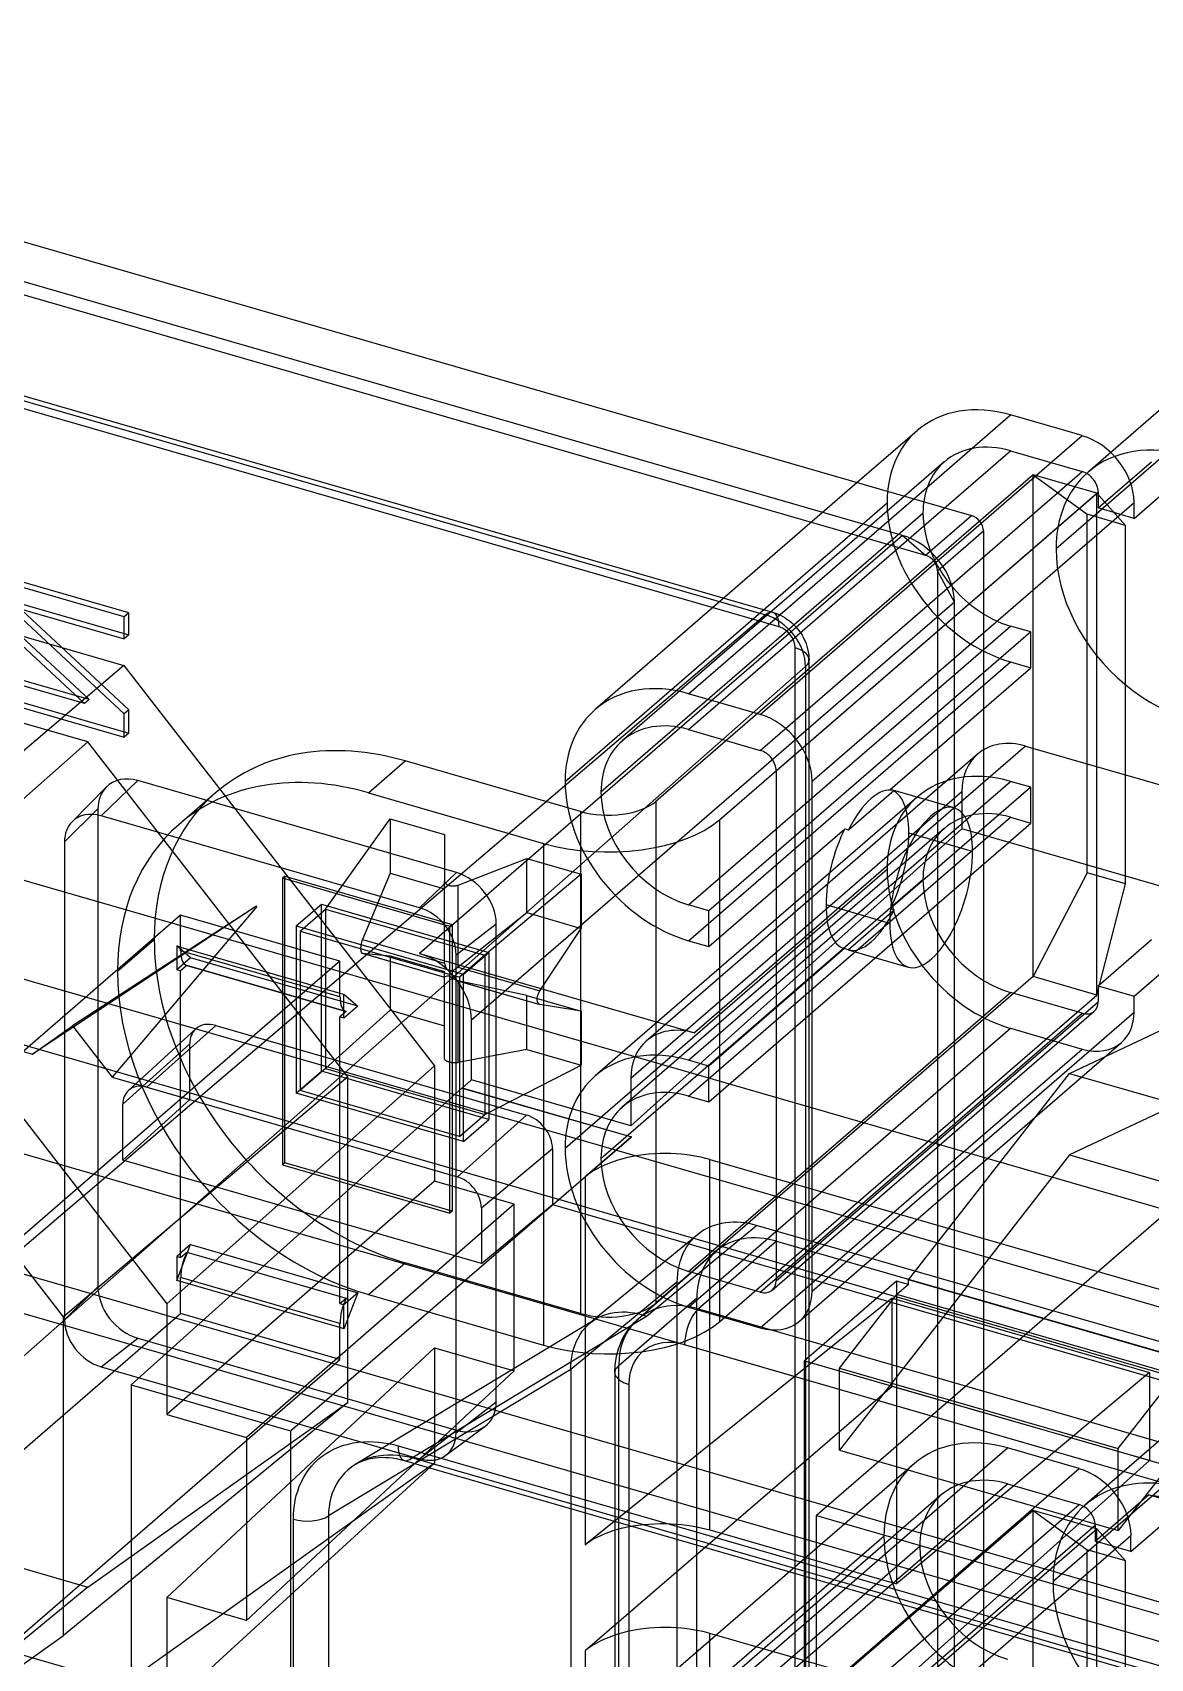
# Model space of a CAD drawing. Header units: millimetres. Extents: x -13.2 to 48.3, y -24.5 to 22.7.
# Drawn here: x 7.84 to 19.99, y 4.9 to 22.57 of the extents above; entities that cross this region are included whole.
import ezdxf

# ---------------------------------------------------------------- set-up
doc = ezdxf.new("R2010")
doc.units = ezdxf.units.MM
doc.layers.add('MAIN-1', color=7, linetype='Continuous')
doc.layers.add('MAIN-2', color=7, linetype='Continuous')

msp = doc.modelspace()

# ---------------------------------------------------------------- linework, layer by layer
at = {"layer": 'MAIN-1'}
for p, q in [((-0.141, 22.572), (18.046, 17.322)), ((17.296, 17.105), (-0.891, 22.355)), ((21.563, 19.741), (19.559, 18.006)), ((17.418, 17.503), (18.47, 18.414)), ((19.249, 18.189), (18.47, 18.414)), ((17.455, 18.243), (16.804, 17.68)), ((18.151, 17.238), (19.249, 18.189)), ((27.02, 7.788), (-8.141, 17.938)), ((19.766, 17.7), (20.003, 17.906)), ((19.812, 17.29), (20.393, 17.793)), ((18.176, 16.047), (19.812, 17.464)), ((19.812, 17.29), (19.812, 17.464)), ((17.596, 16.932), (18.046, 17.322)), ((17.733, 16.771), (18.176, 17.154)), ((18.176, 17.154), (18.176, 14.773)), ((-9.045, 17.128), (26.116, 6.978)), ((17.296, 17.105), (12.046, 12.559)), ((25.87, 6.332), (-9.291, 16.482)), ((17.859, 16.38), (13.096, 12.255)), ((17.859, 14.508), (17.859, 16.38)), ((25.87, 5.147), (-9.291, 15.297)), ((18.11, 14.726), (14.717, 11.787)), ((18.634, 14.814), (15.034, 11.696)), ((18.634, 14.814), (32.577, 10.789)), ((-10.393, 14.309), (24.767, 4.159)), ((24.62, 3.771), (-10.541, 13.921)), ((10.271, 13.075), (9.79, 12.762)), ((10.275, 13.07), (9.97, 12.71)), ((12.046, 12.559), (15.034, 11.696)), ((11.379, 7.246), (11.434, 7.251)), ((11.434, 7.251), (11.488, 7.253)), ((11.488, 7.253), (11.543, 7.252)), ((11.543, 7.252), (11.598, 7.248)), ((11.598, 7.248), (11.653, 7.241)), ((10.944, 7.061), (10.985, 7.094)), ((10.985, 7.094), (11.028, 7.124)), ((11.028, 7.124), (11.073, 7.151)), ((11.073, 7.151), (11.121, 7.175)), ((11.121, 7.175), (11.17, 7.196)), ((11.17, 7.196), (11.22, 7.213)), ((11.22, 7.213), (11.272, 7.227)), ((11.272, 7.227), (11.325, 7.239)), ((11.325, 7.239), (11.379, 7.246)), ((11.492, 7.066), (11.551, 7.077)), ((11.551, 7.077), (11.562, 7.078)), ((11.562, 7.078), (11.597, 7.081)), ((11.597, 7.081), (11.634, 7.083)), ((11.634, 7.083), (11.672, 7.082)), ((11.653, 7.241), (11.707, 7.231)), ((11.672, 7.082), (11.712, 7.08)), ((11.707, 7.231), (11.76, 7.22)), ((11.712, 7.08), (11.752, 7.075)), ((11.752, 7.075), (11.794, 7.068)), ((11.76, 7.22), (11.812, 7.206)), ((11.812, 7.206), (24.697, 3.486)), ((10.782, 6.859), (10.809, 6.904)), ((10.809, 6.904), (10.838, 6.946)), ((10.838, 6.946), (10.871, 6.987)), ((10.871, 6.987), (10.906, 7.025)), ((10.906, 7.025), (10.944, 7.061)), ((11.996, 7.014), (11.055, 6.445)), ((11.23, 6.911), (11.196, 6.872)), ((11.268, 6.947), (11.23, 6.911)), ((11.308, 6.98), (11.268, 6.947)), ((11.352, 7.009), (11.308, 6.98)), ((11.352, 7.009), (11.393, 7.031)), ((11.393, 7.031), (11.438, 7.049)), ((11.438, 7.049), (11.492, 7.066)), ((11.794, 7.068), (11.836, 7.059)), ((11.836, 7.059), (11.879, 7.047)), ((11.879, 7.047), (24.764, 3.328)), ((10.72, 6.716), (10.737, 6.765)), ((10.737, 6.765), (10.758, 6.813)), ((10.758, 6.813), (10.782, 6.859)), ((11.115, 6.741), (11.096, 6.693)), ((11.138, 6.786), (11.115, 6.741)), ((11.165, 6.83), (11.138, 6.786)), ((11.196, 6.872), (11.165, 6.83)), ((10.678, 6.513), (10.684, 6.564)), ((10.684, 6.564), (10.693, 6.616)), ((10.693, 6.616), (10.705, 6.666)), ((10.705, 6.666), (10.72, 6.716)), ((11.061, 6.545), (11.056, 6.495)), ((11.069, 6.595), (11.061, 6.545)), ((11.081, 6.644), (11.069, 6.595)), ((11.096, 6.693), (11.081, 6.644)), ((10.673, 6.41), (10.674, 6.461)), ((10.673, -18.114), (10.673, 6.41)), ((10.674, 6.461), (10.678, 6.513)), ((11.056, 6.495), (11.055, 6.445)), ((11.055, 6.445), (11.055, -18.079)), ((13.689, 6.525), (13.689, -16.448)), ((14.169, 6.386), (14.169, -16.244)), ((14.319, 6.343), (14.319, 0.355))]:
    msp.add_line(p, q, dxfattribs=at)
for centre, major_axis, ratio, start_param, end_param in [((18.47, 17.072), (-1.015, 1.172), 0.75, -0.857072, 0.000079), ((19.249, 17.626), (-0.426, 0.491), 0.75, -2.427868, -0.857072), ((20.393, 16.545), (-1.08, 1.247), 0.75, -1.14326, -0.269969), ((18.046, 17.192), (0.098, -0.113), 0.75, 0.713724, 2.284521), ((17.296, 16.542), (-0.426, 0.491), 0.75, -2.427868, -0.857072), ((18.634, 14.121), (0.524, -0.605), 0.75, 2.284521, 3.141672), ((11.962, 7.336), (-0.083, -0.288), 0.433013, -0.982794, 0.000026), ((10.823, 6.54), (0.3, 0), 0.5, -2.094395, -0.68522)]:
    msp.add_ellipse(centre, major_axis=major_axis, ratio=ratio, start_param=start_param, end_param=end_param, dxfattribs=at)
at = {"layer": 'MAIN-2'}
for p, q in [((-0.641, 22.139), (17.546, 16.889)), ((-0.91, 21.065), (15.805, 16.24)), ((15.887, 16.267), (-0.828, 21.092)), ((15.954, 16.109), (-0.761, 20.934)), ((21.214, 18.906), (18.964, 16.958)), ((17.749, 17.903), (14.249, 14.872)), ((14.97, 14.993), (18.47, 18.024)), ((18.47, 18.024), (19.249, 17.799)), ((19.559, 18.006), (19.313, 17.793)), ((16.804, 17.68), (13.955, 15.212)), ((18.714, 17.764), (14.614, 14.213)), ((15.749, 14.768), (19.249, 17.799)), ((19.407, 17.564), (18.714, 17.764)), ((18.714, 12.308), (18.714, 17.764)), ((18.714, 17.764), (19.301, 17.335)), ((19.422, 17.403), (19.766, 17.7)), ((14.97, 15.383), (17.418, 17.503)), ((15.307, 14.013), (19.407, 17.564)), ((15.922, 14.545), (19.422, 17.576)), ((19.407, 12.108), (19.407, 17.564)), ((19.719, 17.214), (19.407, 17.564)), ((19.422, 17.576), (19.422, 17.403)), ((13.627, 14.428), (17.127, 17.459)), ((14.017, 14.316), (17.517, 17.347)), ((19.719, 17.214), (19.301, 17.335)), ((19.301, 13.437), (19.301, 17.335)), ((19.812, 17.29), (19.422, 17.403)), ((15.749, 15.158), (18.151, 17.238)), ((19.719, 13.317), (19.719, 17.214)), ((17.296, 17.105), (17.546, 16.889)), ((17.546, 16.889), (17.596, 16.932)), ((5.096, 16.769), (8.831, 15.691)), ((8.833, 16.219), (7.134, 16.709)), ((8.883, 16.262), (7.184, 16.753)), ((17.676, 16.721), (17.733, 16.771)), ((17.676, 16.721), (17.676, -9.606)), ((17.859, 16.38), (17.676, 16.721)), ((7.134, 16.456), (8.402, 15.276)), ((7.184, 16.499), (8.452, 15.319)), ((8.833, 15.165), (7.565, 16.345)), ((7.565, 16.345), (8.833, 15.979)), ((7.615, 16.389), (8.883, 16.023)), ((8.883, 15.208), (7.615, 16.389)), ((8.883, 16.262), (8.833, 16.219)), ((8.883, 16.023), (8.883, 16.262)), ((15.887, 16.267), (15.915, 16.258)), ((15.805, 16.24), (6.452, 8.268)), ((8.833, 15.979), (8.833, 16.219)), ((14.97, 13.088), (18.47, 16.119)), ((15.915, 16.258), (15.942, 16.248)), ((15.942, 16.248), (15.969, 16.236)), ((15.969, 16.236), (15.995, 16.222)), ((15.995, 16.222), (16.019, 16.208)), ((16.019, 16.208), (16.043, 16.192)), ((16.043, 16.192), (16.066, 16.175)), ((16.066, 16.175), (16.088, 16.157)), ((16.088, 16.157), (16.106, 16.141)), ((16.106, 16.141), (16.121, 16.125)), ((16.121, 16.125), (16.136, 16.11)), ((16.136, 16.11), (16.151, 16.093)), ((16.151, 16.093), (16.164, 16.076)), ((18.689, 16.056), (18.47, 16.119)), ((-8.141, 16.077), (7.838, 11.464)), ((8.883, 16.023), (8.833, 15.979)), ((18.689, 16.056), (15.189, 13.025)), ((16.164, 16.076), (16.18, 16.055)), ((16.18, 16.055), (16.192, 16.037)), ((16.192, 16.037), (16.204, 16.019)), ((16.204, 16.019), (16.214, 16)), ((16.214, 16), (16.224, 15.981)), ((16.224, 15.981), (16.236, 15.955)), ((16.236, 15.955), (16.247, 15.928)), ((16.247, 15.928), (16.256, 15.901)), ((16.312, 14.432), (18.176, 16.047)), ((18.689, 15.666), (18.689, 16.056)), ((8.439, 14.859), (5.096, 15.825)), ((16.129, -8.452), (16.129, 15.883)), ((16.256, 15.901), (16.264, 15.873)), ((16.264, 15.873), (16.271, 15.84)), ((16.271, 15.84), (16.276, 15.807)), ((16.276, 15.807), (16.278, 15.78)), ((16.278, 15.78), (16.279, 15.753)), ((16.279, -8.582), (16.279, 15.753)), ((8.831, 15.691), (5.868, 13.173)), ((16.24, 15.679), (7.015, 7.543)), ((8.402, 15.276), (7.134, 15.642)), ((8.452, 15.319), (7.184, 15.685)), ((8.831, 15.691), (12.208, 11.338)), ((14.97, 12.698), (18.47, 15.729)), ((16.24, 15.679), (16.24, -8.656)), ((17.161, 14.343), (18.689, 15.666)), ((18.47, 15.729), (18.689, 15.666)), ((7.134, 15.402), (8.833, 14.912)), ((7.184, 15.446), (8.883, 14.955)), ((15.749, 15.158), (14.97, 15.383)), ((8.452, 15.319), (8.402, 15.276)), ((8.883, 15.208), (8.833, 15.165)), ((8.883, 14.955), (8.883, 15.208)), ((8.833, 14.912), (8.833, 15.165)), ((8.439, 14.859), (5.402, 12.182)), ((11.264, 11.22), (8.439, 14.859)), ((8.883, 14.955), (8.833, 14.912)), ((14.97, 14.993), (15.749, 14.768)), ((18.176, 14.773), (18.176, -9.173)), ((11.489, 14.307), (11.889, 14.653)), ((13.794, 14.103), (11.889, 14.653)), ((15.922, 14.545), (15.922, 9.002)), ((17.859, -9.947), (17.859, 14.508)), ((8.638, 14.369), (8.267, 13.992)), ((8.582, 14.056), (8.982, 14.439)), ((12.446, 13.439), (8.982, 14.439)), ((14.341, 11.203), (17.941, 14.321)), ((14.97, 11.399), (18.47, 14.43)), ((16.312, 8.89), (16.312, 14.432)), ((16.707, 13.903), (17.201, 14.331)), ((17.201, 14.331), (17.161, 14.343)), ((17.856, 14.142), (17.164, 14.342)), ((18.689, 14.367), (17.165, 13.047)), ((17.941, 14.321), (17.941, 13.913)), ((18.689, 14.367), (18.47, 14.43)), ((18.689, 13.977), (18.689, 14.367)), ((9.827, 14.307), (9.427, 13.96)), ((11.489, 14.307), (13.394, 13.757)), ((17.455, 14.26), (13.955, 11.228)), ((14.614, 14.213), (14.614, 8.757)), ((8.185, 13.774), (8.549, 14.131)), ((8.549, 14.131), (8.549, 8.935)), ((12.046, 13.056), (8.582, 14.056)), ((11.023, 13.041), (11.725, 14.022)), ((11.725, 14.022), (11.725, 13.433)), ((11.725, 14.022), (12.316, 13.852)), ((13.794, 14.103), (13.794, 8.647)), ((14.97, 11.009), (18.47, 14.041)), ((15.189, 10.946), (18.689, 13.977)), ((15.307, 14.013), (15.307, 8.557)), ((18.47, 14.041), (18.689, 13.977)), ((12.316, 13.852), (12.316, 13.347)), ((17.749, 13.919), (14.249, 10.888)), ((14.341, 10.687), (17.941, 13.913)), ((15.189, 12.635), (16.667, 13.915)), ((16.667, 13.915), (16.707, 13.903)), ((18.057, 13.667), (17.364, 13.867)), ((32.577, 9.688), (17.941, 13.913)), ((8.185, 13.774), (8.185, 8.578)), ((13.394, 13.757), (13.394, 8.301)), ((12.046, 13.056), (12.446, 13.439)), ((12.466, 13.304), (13.212, 13.593)), ((13.212, 13.593), (13.803, 13.422)), ((13.212, 13.004), (13.212, 13.593)), ((13.627, 10.444), (17.127, 13.475)), ((19.301, 13.437), (18.714, 12.308)), ((19.719, 13.317), (19.301, 13.437)), ((10.58, 13.4), (10.555, 13.379)), ((10.555, 13.379), (10.555, 10.261)), ((12.373, 12.854), (10.555, 13.379)), ((10.58, 13.4), (12.398, 12.875)), ((10.58, 10.283), (10.58, 13.4)), ((11.725, 13.433), (11.424, 12.712)), ((11.725, 13.433), (12.316, 13.262)), ((12.316, 13.347), (12.316, 13.344)), ((12.316, 12.459), (12.316, 13.347)), ((12.316, 13.344), (12.317, 13.341)), ((12.317, 13.341), (12.317, 13.338)), ((12.317, 13.338), (12.318, 13.335)), ((12.318, 13.335), (12.32, 13.332)), ((12.32, 13.332), (12.321, 13.329)), ((12.321, 13.329), (12.323, 13.326)), ((12.323, 13.326), (12.326, 13.323)), ((12.326, 13.323), (12.329, 13.32)), ((12.329, 13.32), (12.332, 13.317)), ((12.332, 13.317), (12.335, 13.314)), ((12.335, 13.314), (12.339, 13.311)), ((12.339, 13.311), (12.343, 13.309)), ((12.343, 13.309), (12.348, 13.306)), ((12.348, 13.306), (12.353, 13.304)), ((12.353, 13.304), (12.358, 13.302)), ((12.358, 13.302), (12.363, 13.3)), ((12.363, 13.3), (12.369, 13.298)), ((12.369, 13.298), (12.375, 13.297)), ((12.375, 13.297), (12.381, 13.296)), ((12.381, 13.296), (12.387, 13.295)), ((12.387, 13.295), (12.394, 13.294)), ((12.394, 13.294), (12.4, 13.294)), ((12.4, 13.294), (12.406, 13.294)), ((12.406, 13.294), (12.412, 13.294)), ((12.412, 13.294), (12.419, 13.294)), ((12.419, 13.294), (12.425, 13.294)), ((12.425, 13.294), (12.431, 13.295)), ((12.431, 13.295), (12.436, 13.296)), ((12.436, 13.296), (12.442, 13.297)), ((12.442, 13.297), (12.447, 13.298)), ((12.447, 13.298), (12.452, 13.3)), ((12.452, 13.3), (12.457, 13.301)), ((12.457, 13.301), (12.462, 13.302)), ((12.462, 13.302), (12.466, 13.304)), ((12.466, 12.416), (12.466, 13.304)), ((13.803, 13.422), (12.755, 12.541)), ((13.803, 13.422), (13.803, 12.833)), ((14.017, 10.332), (17.517, 13.363)), ((19.109, 11.256), (23.607, 13.378)), ((19.407, 12.108), (19.719, 13.317)), ((5.868, 13.173), (9.299, 8.752)), ((10.705, 12.859), (10.98, 13.097)), ((10.98, 11.279), (10.98, 13.097)), ((10.98, 13.097), (12.798, 12.572)), ((15.189, 13.025), (14.97, 13.088)), ((17.157, 12.887), (16.464, 13.087)), ((9.448, 12.977), (4.577, 8.758)), ((10.266, 13.072), (7.838, 11.464)), ((9.448, 12.63), (9.448, 12.977)), ((11.18, 12.477), (9.448, 12.977)), ((10.275, 13.07), (10.266, 13.072)), ((10.748, 12.803), (11.023, 13.041)), ((11.023, 13.041), (11.023, 11.309)), ((11.023, 13.041), (12.755, 12.541)), ((12.466, 12.416), (13.212, 13.004)), ((13.212, 13.004), (13.803, 12.833)), ((15.189, 12.635), (15.189, 13.025)), ((16.704, 12.601), (17.205, 13.035)), ((17.165, 13.047), (17.205, 13.035)), ((9.79, 12.762), (8.271, 11.772)), ((10.705, 12.859), (12.523, 12.334)), ((10.705, 12.859), (10.705, 11.04)), ((10.748, 12.803), (12.48, 12.303)), ((10.748, 12.803), (10.748, 11.071)), ((12.398, 12.875), (12.373, 12.854)), ((12.373, 9.736), (12.373, 12.854)), ((12.398, 12.875), (12.398, 9.758)), ((12.443, 12.545), (12.879, 12.881)), ((12.879, 7.685), (12.879, 12.881)), ((13.354, 12.155), (13.803, 12.833)), ((9.97, 12.71), (8.704, 11.214)), ((8.761, 12.367), (9.161, 12.713)), ((9.405, 12.643), (9.405, 12.383)), ((9.405, 12.643), (9.448, 12.63)), ((9.555, 12.513), (9.405, 12.643)), ((9.448, 12.587), (9.448, 12.63)), ((9.448, 12.63), (11.18, 12.13)), ((11.18, 12.087), (9.448, 12.587)), ((11.405, 12.631), (11.404, 12.625)), ((11.404, 12.625), (11.404, 12.62)), ((11.404, 12.62), (11.404, 12.614)), ((11.404, 12.614), (11.404, 12.608)), ((11.404, 12.608), (11.404, 12.602)), ((11.404, 12.602), (11.405, 12.597)), ((11.406, 12.643), (11.405, 12.637)), ((11.405, 12.637), (11.405, 12.631)), ((11.405, 12.597), (11.406, 12.591)), ((11.407, 12.649), (11.406, 12.643)), ((11.406, 12.591), (11.407, 12.587)), ((11.408, 12.655), (11.407, 12.649)), ((11.407, 12.587), (11.408, 12.582)), ((11.409, 12.661), (11.408, 12.655)), ((11.408, 12.582), (11.409, 12.578)), ((11.41, 12.667), (11.409, 12.661)), ((11.409, 12.578), (11.41, 12.575)), ((11.412, 12.673), (11.41, 12.667)), ((11.41, 12.575), (11.412, 12.572)), ((11.413, 12.679), (11.412, 12.673)), ((11.412, 12.572), (11.413, 12.569)), ((11.414, 12.684), (11.413, 12.679)), ((11.413, 12.569), (11.415, 12.567)), ((11.416, 12.689), (11.414, 12.684)), ((11.415, 12.567), (11.417, 12.565)), ((11.418, 12.694), (11.416, 12.689)), ((11.417, 12.565), (11.418, 12.564)), ((11.419, 12.699), (11.418, 12.694)), ((11.418, 12.564), (11.42, 12.563)), ((11.421, 12.704), (11.419, 12.699)), ((11.42, 12.563), (11.422, 12.562)), ((11.422, 12.708), (11.421, 12.704)), ((11.424, 12.712), (11.422, 12.708)), ((11.422, 12.562), (11.422, 12.562)), ((11.422, 12.562), (11.423, 12.562)), ((11.422, 12.562), (12.317, 12.304)), ((11.423, 12.562), (11.423, 12.562)), ((11.423, 12.562), (11.423, 12.562)), ((11.423, 12.562), (11.424, 12.562)), ((11.424, 12.712), (12.316, 12.454)), ((11.424, 12.562), (11.424, 12.562)), ((11.424, 12.562), (12.316, 12.304)), ((11.424, 12.562), (11.725, 12.533)), ((12.523, 12.334), (12.798, 12.572)), ((12.798, 12.572), (12.798, 10.754)), ((14.97, 12.698), (15.189, 12.635)), ((16.663, 12.613), (15.189, 11.336)), ((16.704, 12.601), (16.663, 12.613)), ((16.705, 12.601), (17.357, 12.412)), ((19.422, 12.207), (20.003, 12.71)), ((19.812, 12.094), (20.393, 12.597)), ((11.18, 12.477), (6.309, 8.258)), ((9.555, 12.513), (9.405, 12.383)), ((9.448, 12.37), (9.405, 12.383)), ((9.515, 12.428), (9.448, 12.37)), ((11.247, 11.928), (9.515, 12.428)), ((9.515, 12.428), (11.247, 11.928)), ((11.373, 11.988), (9.555, 12.513)), ((11.18, 12.13), (11.18, 12.477)), ((11.725, 12.533), (11.725, 11.944)), ((11.725, 12.533), (12.316, 12.362)), ((12.316, 12.459), (12.316, 12.458)), ((12.316, 12.458), (12.316, 12.458)), ((12.316, 12.458), (12.316, 12.457)), ((12.316, 12.457), (12.316, 12.456)), ((12.316, 12.456), (12.316, 12.456)), ((12.316, 12.456), (12.316, 12.455)), ((12.316, 12.455), (12.316, 12.454)), ((12.316, 12.454), (12.324, 12.421)), ((12.324, 12.421), (12.34, 12.388)), ((12.34, 12.388), (12.366, 12.364)), ((12.399, 12.371), (12.43, 12.39)), ((12.43, 12.39), (12.462, 12.412)), ((12.443, 7.349), (12.443, 12.545)), ((12.462, 12.412), (12.462, 12.413)), ((12.462, 12.413), (12.463, 12.413)), ((12.462, 12.412), (13.354, 12.155)), ((12.463, 12.413), (12.464, 12.414)), ((12.464, 12.414), (12.465, 12.415)), ((12.464, 12.414), (12.464, 12.414)), ((12.465, 12.415), (12.466, 12.415)), ((12.466, 12.415), (12.466, 12.416)), ((12.755, 12.541), (12.48, 12.303)), ((12.755, 12.541), (12.755, 10.809)), ((9.448, 9.253), (9.448, 12.37)), ((12.316, 12.305), (12.316, 12.362)), ((12.316, 11.417), (12.316, 12.305)), ((12.316, 12.304), (12.316, 12.305)), ((12.316, 12.305), (12.316, 12.305)), ((12.316, 12.305), (12.316, 12.305)), ((12.316, 12.305), (12.316, 12.305)), ((12.316, 12.305), (12.316, 12.305)), ((12.316, 12.305), (12.316, 12.305)), ((12.316, 12.304), (12.316, 12.304)), ((12.325, 12.306), (12.317, 12.304)), ((12.341, 12.312), (12.325, 12.306)), ((12.366, 12.313), (12.341, 12.312)), ((12.366, 12.364), (12.399, 12.371)), ((12.397, 12.296), (12.366, 12.313)), ((12.426, 12.277), (12.397, 12.296)), ((12.455, 12.264), (12.426, 12.277)), ((12.456, 12.264), (13.351, 12.006)), ((12.462, 12.262), (13.354, 12.005)), ((12.463, 12.262), (12.462, 12.262)), ((12.462, 12.262), (12.462, 12.262)), ((12.464, 12.262), (12.463, 12.262)), ((12.465, 12.262), (12.464, 12.262)), ((12.464, 12.262), (12.464, 12.262)), ((12.466, 12.262), (12.465, 12.262)), ((12.466, 12.261), (12.466, 12.262)), ((13.212, 12.104), (12.466, 12.261)), ((12.466, 11.373), (12.466, 12.261)), ((12.48, 12.303), (12.48, 10.571)), ((12.523, 10.515), (12.523, 12.334)), ((13.096, 12.255), (12.609, 11.833)), ((18.714, 12.308), (14.614, 8.757)), ((23.006, 12.206), (16.359, 6.449)), ((19.407, 12.108), (18.714, 12.308)), ((23.006, 12.206), (19.112, 10.369)), ((19.422, 12.207), (19.422, 12.033)), ((19.422, 12.207), (19.812, 12.094)), ((8.173, 8.61), (5.402, 12.182)), ((11.18, 12.13), (11.223, 12.118)), ((11.18, 12.087), (11.18, 12.13)), ((11.223, 11.858), (11.223, 12.118)), ((11.223, 12.118), (11.373, 11.988)), ((13.212, 11.515), (13.212, 12.104)), ((13.212, 12.104), (13.803, 11.933)), ((13.324, 12.065), (13.325, 12.071)), ((13.324, 12.06), (13.324, 12.065)), ((13.324, 12.054), (13.324, 12.06)), ((13.325, 12.048), (13.324, 12.054)), ((13.325, 12.077), (13.326, 12.083)), ((13.325, 12.071), (13.325, 12.077)), ((13.326, 12.042), (13.325, 12.048)), ((13.326, 12.083), (13.327, 12.089)), ((13.327, 12.037), (13.326, 12.042)), ((13.327, 12.089), (13.328, 12.095)), ((13.328, 12.032), (13.327, 12.037)), ((13.328, 12.095), (13.33, 12.101)), ((13.329, 12.028), (13.328, 12.032)), ((13.331, 12.023), (13.329, 12.028)), ((13.33, 12.101), (13.332, 12.106)), ((13.333, 12.02), (13.331, 12.023)), ((13.332, 12.106), (13.333, 12.112)), ((13.333, 12.112), (13.335, 12.118)), ((13.335, 12.118), (13.337, 12.123)), ((13.337, 12.123), (13.34, 12.128)), ((13.34, 12.128), (13.342, 12.133)), ((13.342, 12.133), (13.344, 12.138)), ((13.344, 12.138), (13.347, 12.143)), ((13.347, 12.143), (13.349, 12.147)), ((13.349, 12.147), (13.352, 12.151)), ((13.352, 12.151), (13.354, 12.155)), ((14.97, 9.104), (18.47, 12.135)), ((15.307, 8.557), (19.407, 12.108)), ((15.922, 9.002), (19.422, 12.033)), ((19.249, 11.91), (18.47, 12.135)), ((19.812, 11.921), (19.812, 12.094)), ((11.725, 11.944), (11.023, 11.309)), ((11.247, 11.928), (11.18, 11.87)), ((11.223, 11.858), (11.18, 11.87)), ((11.18, 8.753), (11.18, 11.87)), ((11.373, 11.988), (11.223, 11.858)), ((11.725, 11.944), (12.316, 11.773)), ((13.336, 12.017), (13.333, 12.02)), ((13.338, 12.014), (13.336, 12.017)), ((13.34, 12.011), (13.338, 12.014)), ((13.343, 12.009), (13.34, 12.011)), ((13.346, 12.008), (13.343, 12.009)), ((13.348, 12.006), (13.346, 12.008)), ((13.351, 12.006), (13.348, 12.006)), ((13.352, 12.005), (13.351, 12.006)), ((13.353, 12.005), (13.352, 12.005)), ((13.352, 12.005), (13.352, 12.005)), ((13.354, 12.005), (13.353, 12.005)), ((13.353, 12.005), (13.353, 12.005)), ((13.354, 12.005), (13.354, 12.005)), ((13.803, 11.933), (13.354, 12.005)), ((13.803, 11.933), (13.803, 11.344)), ((15.749, 8.879), (19.249, 11.91)), ((15.88, 8.901), (19.38, 11.932)), ((16.312, 8.89), (19.812, 11.921)), ((7.838, 11.464), (8.271, 11.772)), ((8.271, 11.772), (8.704, 11.214)), ((9.612, 11.739), (8.88, 11.07)), ((9.079, 11.106), (9.829, 11.778)), ((9.829, 11.778), (13.207, 10.803)), ((12.609, 11.187), (12.609, 11.833)), ((14.717, 11.787), (14.51, 11.608)), ((14.97, 8.714), (18.47, 11.746)), ((18.47, 11.746), (19.249, 11.521)), ((8.82, 10.921), (9.547, 11.577)), ((9.547, 10.971), (9.547, 11.577)), ((13.212, 11.515), (12.466, 11.373)), ((13.212, 11.515), (13.803, 11.344)), ((15.749, 8.489), (19.249, 11.521)), ((16.174, 8.561), (19.674, 11.592)), ((12.208, 11.338), (9.299, 8.752)), ((12.208, 11.338), (12.208, 10.083)), ((12.316, 11.414), (12.316, 11.417)), ((12.317, 11.412), (12.316, 11.414)), ((12.317, 11.41), (12.317, 11.412)), ((12.318, 11.408), (12.317, 11.41)), ((12.32, 11.406), (12.318, 11.408)), ((12.321, 11.403), (12.32, 11.406)), ((12.323, 11.401), (12.321, 11.403)), ((12.326, 11.398), (12.323, 11.401)), ((12.329, 11.396), (12.326, 11.398)), ((12.332, 11.394), (12.329, 11.396)), ((12.335, 11.391), (12.332, 11.394)), ((12.339, 11.389), (12.335, 11.391)), ((12.343, 11.387), (12.339, 11.389)), ((12.348, 11.385), (12.343, 11.387)), ((12.353, 11.383), (12.348, 11.385)), ((12.358, 11.381), (12.353, 11.383)), ((12.363, 11.379), (12.358, 11.381)), ((12.369, 11.377), (12.363, 11.379)), ((12.375, 11.376), (12.369, 11.377)), ((12.381, 11.375), (12.375, 11.376)), ((12.387, 11.373), (12.381, 11.375)), ((12.394, 11.372), (12.387, 11.373)), ((12.4, 11.372), (12.394, 11.372)), ((12.406, 11.371), (12.4, 11.372)), ((12.412, 11.37), (12.406, 11.371)), ((12.419, 11.37), (12.412, 11.37)), ((12.425, 11.37), (12.419, 11.37)), ((12.431, 11.37), (12.425, 11.37)), ((12.436, 11.37), (12.431, 11.37)), ((12.442, 11.37), (12.436, 11.37)), ((12.447, 11.371), (12.442, 11.37)), ((12.452, 11.371), (12.447, 11.371)), ((12.457, 11.372), (12.452, 11.371)), ((12.462, 11.372), (12.457, 11.372)), ((12.466, 11.373), (12.462, 11.372)), ((12.755, 10.809), (13.803, 11.344)), ((15.189, 11.336), (14.97, 11.399)), ((15.189, 10.946), (15.189, 11.336)), ((11.264, 11.22), (8.173, 8.61)), ((8.704, 11.214), (9.547, 10.971)), ((10.705, 11.04), (10.98, 11.279)), ((11.023, 11.309), (10.748, 11.071)), ((12.798, 10.754), (10.98, 11.279)), ((11.023, 11.309), (12.755, 10.809)), ((11.264, 7.68), (11.264, 11.22)), ((12.609, 11.187), (12.509, 11.097)), ((14.341, 10.687), (12.609, 11.187)), ((14.341, 11.203), (14.341, 10.687)), ((17.359, 9.013), (19.109, 11.256)), ((19.109, 11.256), (22.14, 10.381)), ((8.82, 10.314), (9.547, 10.971)), ((12.509, 11.098), (8.909, 7.871)), ((9.079, 11.106), (12.457, 10.131)), ((12.523, 10.515), (10.705, 11.04)), ((12.48, 10.571), (10.748, 11.071)), ((12.509, 11.098), (14.35, 10.566)), ((12.509, 11.097), (14.35, 10.566)), ((14.97, 11.009), (15.189, 10.946)), ((8.82, 10.314), (8.82, 10.921)), ((12.457, 10.131), (13.207, 10.803)), ((12.48, 10.571), (12.755, 10.809)), ((12.523, 10.515), (12.798, 10.754)), ((10.641, 7.371), (14.35, 10.566)), ((12.717, 9.796), (13.489, 10.439)), ((13.489, 10.439), (13.489, 9.832)), ((14.35, 10.566), (13.844, 10.13)), ((12.717, 9.189), (8.82, 10.314)), ((10.58, 10.283), (10.555, 10.261)), ((10.555, 10.261), (12.373, 9.736)), ((12.398, 9.758), (10.58, 10.283)), ((14.056, 10.259), (14.014, 10.239)), ((14.102, 10.278), (14.056, 10.259)), ((14.15, 10.296), (14.102, 10.278)), ((14.2, 10.312), (14.15, 10.296)), ((14.253, 10.327), (14.2, 10.312)), ((14.307, 10.341), (14.253, 10.327)), ((14.364, 10.352), (14.307, 10.341)), ((14.421, 10.362), (14.364, 10.352)), ((14.48, 10.371), (14.421, 10.362)), ((14.539, 10.377), (14.48, 10.371)), ((14.599, 10.381), (14.539, 10.377)), ((14.659, 10.384), (14.599, 10.381)), ((14.719, 10.385), (14.659, 10.384)), ((14.778, 10.384), (14.719, 10.385)), ((14.836, 10.381), (14.778, 10.384)), ((14.893, 10.377), (14.836, 10.381)), ((14.949, 10.371), (14.893, 10.377)), ((15.003, 10.363), (14.949, 10.371)), ((15.056, 10.354), (15.003, 10.363)), ((15.106, 10.344), (15.056, 10.354)), ((15.155, 10.332), (15.106, 10.344)), ((15.201, 10.32), (15.155, 10.332)), ((15.201, 10.32), (28.877, 6.372)), ((15.201, 6.293), (15.201, 10.32)), ((19.112, 10.369), (16.609, 7.161)), ((19.112, 10.369), (22.143, 9.494)), ((12.208, 10.083), (9.299, 7.549)), ((13.074, 9.833), (12.208, 10.083)), ((13.872, 10.152), (13.844, 10.13)), ((13.844, 10.13), (13.844, 6.132)), ((13.903, 10.175), (13.872, 10.152)), ((13.937, 10.197), (13.903, 10.175)), ((13.974, 10.219), (13.937, 10.197)), ((14.014, 10.239), (13.974, 10.219)), ((13.074, 9.833), (10.165, 7.299)), ((12.398, 9.758), (12.373, 9.736)), ((12.717, 9.189), (13.489, 9.832)), ((12.717, 9.796), (12.717, 9.189)), ((13.074, 8.022), (13.074, 9.833)), ((13.489, 9.832), (26.977, 5.939)), ((14.512, 8.617), (15.709, 9.603)), ((15.133, 9.55), (15.098, 9.527)), ((15.169, 9.57), (15.133, 9.55)), ((15.207, 9.588), (15.169, 9.57)), ((15.246, 9.603), (15.207, 9.588)), ((15.287, 9.615), (15.246, 9.603)), ((15.328, 9.625), (15.287, 9.615)), ((15.37, 9.632), (15.328, 9.625)), ((15.413, 9.636), (15.37, 9.632)), ((15.455, 9.638), (15.413, 9.636)), ((15.498, 9.638), (15.455, 9.638)), ((15.541, 9.635), (15.498, 9.638)), ((15.584, 9.63), (15.541, 9.635)), ((15.626, 9.623), (15.584, 9.63)), ((15.668, 9.614), (15.626, 9.623)), ((15.709, 9.603), (15.668, 9.614)), ((27.4, 6.228), (15.709, 9.603)), ((9.405, 9.005), (9.555, 9.395)), ((9.555, 9.395), (9.405, 9.265)), ((9.555, 9.395), (11.373, 8.87)), ((15.065, 9.502), (13.901, 8.544)), ((14.947, 9.369), (14.925, 9.331)), ((14.973, 9.406), (14.947, 9.369)), ((15.001, 9.44), (14.973, 9.406)), ((15.032, 9.472), (15.001, 9.44)), ((15.065, 9.502), (15.032, 9.472)), ((15.098, 9.527), (15.065, 9.502)), ((15.926, 9.432), (15.076, 8.696)), ((15.926, 9.432), (27.184, 6.182)), ((22.143, 9.494), (19.64, 6.286)), ((9.405, 9.265), (9.405, 9.005)), ((9.405, 9.265), (9.448, 9.253)), ((9.448, 9.253), (9.515, 9.311)), ((9.515, 9.311), (11.247, 8.811)), ((11.489, 8.851), (11.889, 9.197)), ((13.794, 8.647), (11.889, 9.197)), ((15.271, 9.322), (14.421, 8.586)), ((14.874, 9.207), (14.862, 9.164)), ((14.888, 9.249), (14.874, 9.207)), ((14.905, 9.291), (14.888, 9.249)), ((14.925, 9.331), (14.905, 9.291)), ((9.448, 8.993), (9.448, 9.036)), ((11.18, 8.536), (9.448, 9.036)), ((14.844, 9.031), (14.843, 8.987)), ((14.848, 9.076), (14.844, 9.031)), ((14.854, 9.12), (14.848, 9.076)), ((14.862, 9.164), (14.854, 9.12)), ((15.749, 8.879), (14.97, 9.104)), ((8.185, 8.578), (8.549, 8.935)), ((9.448, 8.993), (9.405, 9.005)), ((9.448, 8.646), (9.448, 8.993)), ((11.18, 8.493), (9.448, 8.993)), ((11.373, 8.87), (11.223, 8.48)), ((11.373, 8.87), (11.223, 8.74)), ((11.489, 8.851), (13.394, 8.301)), ((14.843, 8.987), (13.689, 8.037)), ((14.843, 8.987), (14.843, -15.478)), ((17.229, 8.998), (16.229, 8.132)), ((16.609, 8.052), (17.234, 8.853)), ((17.359, 8.961), (17.229, 8.998)), ((17.229, 8.998), (17.229, 5.707)), ((17.359, 8.961), (17.234, 8.853)), ((20.265, 7.978), (17.234, 8.853)), ((20.39, 8.138), (17.359, 9.013)), ((17.359, 8.961), (17.359, 9.013)), ((9.299, 8.752), (9.299, 7.549)), ((11.18, 8.753), (11.247, 8.811)), ((11.18, 8.753), (11.223, 8.74)), ((11.223, 8.48), (11.223, 8.74)), ((17.183, 8.813), (13.844, 6.132)), ((14.164, 8.658), (14.207, 8.662)), ((14.207, 8.662), (14.251, 8.664)), ((14.21, 8.08), (15.06, 8.816)), ((14.251, 8.664), (14.295, 8.663)), ((14.295, 8.663), (14.339, 8.658)), ((14.97, 8.714), (15.749, 8.489)), ((15.06, -15.432), (15.06, 8.816)), ((15.076, 8.696), (26.334, 5.446)), ((17.183, 7.853), (17.183, 8.813)), ((17.183, 8.813), (19.979, 8.006)), ((3.073, 3.125), (9.448, 8.646)), ((8.173, 5.146), (8.173, 8.61)), ((11.18, 8.146), (9.448, 8.646)), ((11.18, 8.493), (11.18, 8.536)), ((11.223, 8.48), (11.18, 8.493)), ((11.18, 8.146), (11.18, 8.493)), ((13.961, 8.586), (11.353, 7.009)), ((11.962, 7.075), (14.512, 8.617)), ((13.814, 8.452), (13.841, 8.485)), ((13.841, 8.485), (13.87, 8.516)), ((13.87, 8.516), (13.902, 8.544)), ((13.902, 8.544), (13.912, 8.552)), ((13.912, 8.552), (13.922, 8.56)), ((13.922, 8.56), (13.932, 8.567)), ((13.932, 8.567), (13.942, 8.574)), ((13.942, 8.574), (13.952, 8.581)), ((13.952, 8.581), (13.963, 8.587)), ((13.963, 8.587), (14, 8.608)), ((14, 8.608), (14.039, 8.625)), ((14.039, 8.625), (14.08, 8.639)), ((14.08, 8.639), (14.121, 8.65)), ((14.121, 8.65), (14.164, 8.658)), ((14.318, 8.475), (14.34, 8.504)), ((14.339, 8.658), (14.383, 8.652)), ((14.34, 8.504), (14.379, 8.547)), ((14.379, 8.547), (14.421, 8.586)), ((14.383, 8.652), (14.427, 8.643)), ((14.427, 8.643), (14.47, 8.631)), ((14.47, 8.631), (14.512, 8.617)), ((21.529, 8.511), (19.279, 6.562)), ((8.582, 8.067), (8.982, 8.377)), ((8.982, 8.377), (12.446, 7.377)), ((13.733, 8.299), (13.749, 8.339)), ((13.749, 8.339), (13.768, 8.379)), ((13.768, 8.379), (13.79, 8.416)), ((13.79, 8.416), (13.814, 8.452)), ((14.222, 8.299), (14.237, 8.336)), ((14.237, 8.336), (14.244, 8.352)), ((14.244, 8.352), (14.26, 8.384)), ((14.26, 8.384), (14.278, 8.416)), ((14.278, 8.416), (14.298, 8.446)), ((14.298, 8.446), (14.318, 8.475)), ((6.976, 4.505), (11.18, 8.146)), ((12.208, 8.272), (9.299, 5.557)), ((12.208, 8.272), (12.208, 7.017)), ((12.208, 8.272), (13.074, 8.022)), ((13.694, 8.126), (13.7, 8.17)), ((13.7, 8.17), (13.708, 8.214)), ((13.708, 8.214), (13.719, 8.257)), ((13.719, 8.257), (13.733, 8.299)), ((14.173, 8.083), (14.183, 8.158)), ((14.183, 8.158), (14.187, 8.182)), ((14.187, 8.182), (14.197, 8.222)), ((14.197, 8.222), (14.208, 8.261)), ((14.208, 8.261), (14.222, 8.299)), ((26.184, 5.056), (14.926, 8.306)), ((16.229, -15.424), (16.229, 8.132)), ((16.229, 8.132), (26.881, 5.057)), ((8.582, 8.067), (12.046, 7.067)), ((13.074, 8.022), (10.165, 5.307)), ((13.689, 8.038), (11.996, 7.014)), ((13.689, 8.038), (13.691, 8.082)), ((13.689, 8.037), (13.689, 8.038)), ((13.689, 8.038), (13.689, 8.038)), ((13.689, 8.038), (13.689, 8.038)), ((13.689, 8.037), (13.689, 8.037)), ((13.689, 8.037), (13.689, 8.037)), ((13.689, 8.037), (13.689, 8.037)), ((13.689, 8.037), (13.689, 6.525)), ((13.691, 8.082), (13.694, 8.126)), ((14.169, 8.005), (14.173, 8.083)), ((14.169, 8.005), (14.169, 6.386)), ((14.21, -16.169), (14.21, 8.08)), ((16.609, 7.161), (16.609, 8.052)), ((16.609, 8.052), (19.64, 7.177)), ((19.979, 8.006), (17.229, 5.707)), ((19.64, 7.177), (20.265, 7.978)), ((19.979, 8.006), (19.979, 7.046)), ((8.909, 7.871), (8.909, -16.941)), ((8.909, 7.871), (10.641, 7.371)), ((17.183, 7.853), (13.844, 4.977)), ((14.319, 7.875), (14.319, 6.343)), ((19.979, 7.046), (17.183, 7.853)), ((11.264, 7.68), (8.173, 5.146)), ((8.439, 5.671), (11.264, 7.68)), ((12.443, 7.349), (12.879, 7.685)), ((21.181, 7.676), (18.931, 5.727)), ((9.299, 7.549), (10.165, 7.299)), ((10.165, 7.299), (10.165, 5.307)), ((10.641, 7.371), (10.641, -17.441)), ((12.046, 7.067), (12.446, 7.377)), ((12.33, 7.104), (12.756, 7.418)), ((11.495, 7.073), (11.446, 7.055)), ((11.545, 7.086), (11.495, 7.073)), ((11.596, 7.096), (11.545, 7.086)), ((11.649, 7.103), (11.596, 7.096)), ((11.701, 7.106), (11.649, 7.103)), ((11.754, 7.106), (11.701, 7.106)), ((11.807, 7.103), (11.754, 7.106)), ((11.859, 7.096), (11.807, 7.103)), ((11.911, 7.087), (11.859, 7.096)), ((11.962, 7.075), (11.911, 7.087)), ((24.846, 3.356), (11.962, 7.075)), ((14.936, 4.152), (18.436, 7.184)), ((16.609, 7.161), (19.64, 6.286)), ((19.216, 6.959), (18.436, 7.184)), ((19.64, 6.286), (19.64, 7.177)), ((12.208, 7.017), (8.831, 4.614)), ((12.208, 7.017), (9.299, 4.355)), ((11.353, 7.009), (11.352, 7.009)), ((11.354, 7.01), (11.353, 7.009)), ((11.353, 7.009), (11.353, 7.009)), ((11.353, 7.009), (11.353, 7.009)), ((11.399, 7.034), (11.354, 7.01)), ((11.354, 7.01), (11.354, 7.01)), ((11.354, 7.01), (11.354, 7.01)), ((11.446, 7.055), (11.399, 7.034)), ((17.422, 7.013), (13.922, 3.982)), ((15.716, 3.927), (19.216, 6.959)), ((19.979, 7.046), (17.229, 4.582)), ((14.936, 3.763), (18.436, 6.794)), ((18.436, 6.794), (19.216, 6.569)), ((5.096, 6.637), (8.439, 5.671)), ((17.716, 6.673), (14.216, 3.642)), ((15.716, 3.538), (19.216, 6.569)), ((19.389, 6.172), (19.97, 6.675)), ((19.779, 6.06), (20.36, 6.563)), ((19.97, 6.675), (21.139, 6.519)), ((20.36, 6.563), (19.97, 6.675)), ((18.714, 6.506), (14.614, 2.955)), ((16.359, -13.816), (16.359, 6.449)), ((16.359, 6.449), (26.751, 3.449)), ((18.714, 1.05), (18.714, 6.506)), ((19.407, 6.306), (18.714, 6.506)), ((18.714, 6.506), (19.301, 6.076)), ((13.594, 3.198), (17.094, 6.229)), ((13.903, 6.175), (13.937, 6.195)), ((13.937, 6.195), (13.974, 6.215)), ((13.974, 6.215), (14.014, 6.234)), ((14.014, 6.234), (14.056, 6.252)), ((14.056, 6.252), (14.102, 6.269)), ((14.102, 6.269), (14.15, 6.286)), ((14.15, 6.286), (14.2, 6.3)), ((14.2, 6.3), (14.253, 6.314)), ((14.253, 6.314), (14.307, 6.326)), ((14.307, 6.326), (14.364, 6.336)), ((14.364, 6.336), (14.421, 6.345)), ((14.421, 6.345), (14.48, 6.352)), ((14.48, 6.352), (14.539, 6.357)), ((14.539, 6.357), (14.599, 6.36)), ((14.599, 6.36), (14.659, 6.362)), ((14.659, 6.362), (14.719, 6.362)), ((14.719, 6.362), (14.778, 6.36)), ((14.778, 6.36), (14.836, 6.356)), ((14.836, 6.356), (14.893, 6.351)), ((14.893, 6.351), (14.949, 6.345)), ((14.949, 6.345), (15.003, 6.337)), ((15.003, 6.337), (15.056, 6.327)), ((15.056, 6.327), (15.106, 6.317)), ((15.106, 6.317), (15.155, 6.305)), ((15.155, 6.305), (15.201, 6.293)), ((15.201, 6.293), (17.229, 5.707)), ((15.307, 2.755), (19.407, 6.306)), ((15.889, 3.315), (19.389, 6.346)), ((16.279, 3.202), (19.779, 6.233)), ((19.389, 6.346), (19.389, 6.172)), ((19.407, 0.85), (19.407, 6.306)), ((19.719, 5.956), (19.407, 6.306)), ((19.779, 6.06), (19.779, 6.233)), ((13.844, 6.132), (13.872, 6.154)), ((13.872, 6.154), (13.903, 6.175)), ((13.984, 3.085), (17.484, 6.116)), ((19.301, 2.179), (19.301, 6.076)), ((19.719, 5.956), (19.301, 6.076)), ((19.779, 6.06), (19.389, 6.172)), ((19.719, 2.058), (19.719, 5.956)), ((8.831, 4.614), (5.096, 5.692)), ((8.439, 5.671), (5.402, 3.175)), ((9.299, 5.557), (9.299, 4.355)), ((10.165, 5.307), (9.299, 5.557)), ((5.402, 3.175), (8.173, 5.146)), ((14.15, 5.143), (14.102, 5.125)), ((14.2, 5.159), (14.15, 5.143)), ((14.253, 5.174), (14.2, 5.159)), ((14.307, 5.188), (14.253, 5.174)), ((14.364, 5.199), (14.307, 5.188)), ((14.421, 5.209), (14.364, 5.199)), ((14.48, 5.218), (14.421, 5.209)), ((14.539, 5.224), (14.48, 5.218)), ((14.599, 5.229), (14.539, 5.224)), ((14.659, 5.231), (14.599, 5.229)), ((14.719, 5.232), (14.659, 5.231)), ((14.778, 5.231), (14.719, 5.232)), ((14.836, 5.228), (14.778, 5.231)), ((14.893, 5.224), (14.836, 5.228)), ((14.949, 5.218), (14.893, 5.224)), ((15.003, 5.21), (14.949, 5.218)), ((15.056, 5.201), (15.003, 5.21)), ((15.106, 5.191), (15.056, 5.201)), ((15.155, 5.18), (15.106, 5.191)), ((15.201, 5.167), (15.155, 5.18)), ((15.201, -9.555), (15.201, 5.167)), ((17.229, 4.582), (15.201, 5.167)), ((13.872, 5), (13.844, 4.977)), ((13.844, 4.977), (13.844, -9.716)), ((13.903, 5.022), (13.872, 5)), ((13.937, 5.044), (13.903, 5.022)), ((13.974, 5.066), (13.937, 5.044)), ((14.014, 5.087), (13.974, 5.066)), ((14.056, 5.106), (14.014, 5.087)), ((14.102, 5.125), (14.056, 5.106))]:
    msp.add_line(p, q, dxfattribs=at)
for centre, major_axis, ratio, start_param, end_param in [((18.47, 17.072), (-1.015, 1.172), 0.75, 0.000079, 0.713724), ((18.47, 17.072), (0.72, -0.832), 0.75, 2.284521, 3.141672), ((18.47, 17.072), (0.72, -0.832), 0.75, -3.141514, -2.427868), ((20.393, 16.545), (-1.08, 1.247), 0.75, -0.269969, 0), ((20.393, 16.545), (-1.08, 1.247), 0.75, 0, 0.713724), ((19.249, 17.626), (0.131, -0.151), 0.75, 0.713724, 2.284521), ((18.47, 17.072), (-1.015, 1.172), 0.75, 0.713724, 2.284521), ((18.47, 17.072), (0.72, -0.832), 0.75, -2.427868, -0.857072), ((17.546, 16.759), (0.098, -0.113), 0.75, 0.713724, 2.284521), ((20.393, 16.545), (-1.08, 1.247), 0.75, 0.713724, 2.861452), ((15.804, 15.979), (0.083, 0.288), 0.433013, -0.982794, 0.580149), ((15.805, 15.805), (0.329, -0.38), 0.75, 0.713724, 2.284521), ((15.954, 15.934), (-0.132, 0.153), 0.75, -2.427868, -0.857072), ((15.979, 15.753), (0.3, 0), 0.5, -0.515745, 1.047198), ((14.97, 14.041), (-1.015, 1.172), 0.75, -0.857072, 0.000079), ((14.97, 14.041), (-1.015, 1.172), 0.75, 0.000079, 0.713724), ((14.97, 14.041), (0.72, -0.832), 0.75, 2.284521, 3.141672), ((15.749, 14.595), (-0.426, 0.491), 0.75, -2.427868, -0.857072), ((11.889, 11.925), (-2.062, 2.381), 0.75, -0.857072, 0.000079), ((14.97, 14.041), (0.72, -0.832), 0.75, -3.141514, -2.427868), ((15.749, 14.595), (0.131, -0.151), 0.75, 0.713724, 2.284521), ((18.634, 14.121), (0.524, -0.605), 0.75, -3.141514, -2.427868), ((11.489, 11.579), (2.062, -2.381), 0.75, 2.284521, 3.141672), ((18.47, 13.088), (-1.015, 1.172), 0.75, -0.857072, 0.000079), ((8.982, 14.006), (-0.327, 0.378), 0.75, 0.05946, 0.713724), ((8.982, 14.006), (-0.327, 0.378), 0.75, -0.857072, 0.05946), ((14.97, 14.041), (-1.015, 1.172), 0.75, 0.713724, 2.284521), ((16.954, 13.465), (0.25, 0.865), 0.433013, 0.007231, 1.168774), ((16.914, 13.477), (0.25, 0.865), 0.433013, -0.000068, 0.007231), ((16.914, 13.477), (0.25, 0.865), 0.433013, -0.982794, -0.000068), ((11.889, 11.925), (-2.062, 2.381), 0.75, 0.000079, 0.713724), ((14.094, 14.363), (-0.6, 0), 0.5, 1.047198, 2.617994), ((14.97, 14.041), (0.72, -0.832), 0.75, -2.427868, -0.857072), ((18.47, 13.088), (-1.015, 1.172), 0.75, 0.000079, 0.713724), ((17.607, 13.277), (-0.25, -0.865), 0.433013, -3.141586, -0.982794), ((17.607, 13.277), (-0.25, -0.865), 0.433013, 2.158799, 3.141599), ((8.582, 13.66), (-0.3, 0.346), 0.75, 0.05946, 0.713724), ((8.582, 13.66), (-0.3, 0.346), 0.75, -0.857072, 0.05946), ((14.094, 14.363), (1.4, 0), 0.5, -2.094395, -0.523599), ((18.47, 13.088), (0.72, -0.832), 0.75, 2.284521, 3.141672), ((11.489, 11.579), (2.062, -2.381), 0.75, -3.141514, -2.427868), ((16.914, 13.477), (0.25, 0.865), 0.433013, 1.168774, 2.158799), ((16.914, 13.477), (0.25, 0.865), 0.433013, -1.963027, -0.982794), ((18.47, 13.088), (0.72, -0.832), 0.75, -3.141514, -2.427868), ((17.607, 13.277), (-0.25, -0.865), 0.433013, 0.000007, 2.158799), ((12.446, 13.006), (-0.327, 0.378), 0.75, -2.427868, -0.857072), ((18.47, 13.088), (-1.015, 1.172), 0.75, 0.713724, 2.284521), ((18.47, 13.088), (0.72, -0.832), 0.75, -2.427868, -0.857072), ((16.914, 13.477), (0.25, 0.865), 0.433013, 2.158799, 3.139032), ((12.046, 12.66), (-0.3, 0.346), 0.75, -2.427868, -0.857072), ((16.954, 13.465), (0.25, 0.865), 0.433013, -3.141556, -1.963027), ((17.607, 13.277), (-0.25, -0.865), 0.433013, -0.982794, 0.000007), ((11.889, 11.925), (-2.062, 2.381), 0.75, 0.713724, 2.284521), ((9.598, 12.717), (0.083, 0.288), 0.433013, 2.158799, 3.14157), ((12.046, 11.996), (-0.426, 0.491), 0.75, -2.427868, -0.857072), ((16.954, 13.465), (0.25, 0.865), 0.433013, 3.139032, 3.141629), ((9.598, 12.717), (0.083, 0.288), 0.433013, 3.14157, 3.14391), ((11.489, 11.579), (2.062, -2.381), 0.75, -2.427868, -0.857072), ((11.33, 12.217), (0.083, 0.288), 0.433013, 2.158799, 3.14157), ((19.249, 12.083), (0.131, -0.151), 0.75, 0.000079, 0.713724), ((11.33, 12.217), (0.083, 0.288), 0.433013, 3.14157, 3.14391), ((19.249, 12.083), (0.131, -0.151), 0.75, -0.857072, 0.000079), ((19.249, 12.083), (-0.426, 0.491), 0.75, -3.141514, -2.427868), ((9.829, 11.495), (0.214, -0.247), 0.75, -3.121683, -2.427868), ((9.829, 11.495), (0.214, -0.247), 0.75, 2.284521, 3.161503), ((15.034, 11.003), (-0.524, 0.605), 0.75, -0.857072, 0.000079), ((14.97, 10.057), (-1.015, 1.172), 0.75, -0.857072, 0.000079), ((15.034, 11.003), (-0.524, 0.605), 0.75, 0.000079, 0.713724), ((19.249, 12.083), (-0.426, 0.491), 0.75, 2.284521, 3.141672), ((14.97, 10.057), (-1.015, 1.172), 0.75, 0.000079, 0.713724), ((9.079, 10.846), (0.196, -0.227), 0.75, -3.121683, -2.427868), ((9.079, 10.846), (0.196, -0.227), 0.75, 2.284521, 3.161503), ((14.97, 10.057), (0.72, -0.832), 0.75, 2.284521, 3.141672), ((13.207, 10.52), (0.214, -0.247), 0.75, 0.713724, 2.284521), ((14.97, 10.057), (0.72, -0.832), 0.75, -3.141514, -2.427868), ((14.97, 10.057), (-1.015, 1.172), 0.75, 0.713724, 2.284521), ((14.97, 10.057), (0.72, -0.832), 0.75, -2.427868, -0.857072), ((12.457, 9.871), (0.196, -0.227), 0.75, 0.713724, 2.284521), ((15.926, 8.566), (0.655, -0.756), 0.75, 2.284521, 3.141672), ((9.598, 9.166), (0.083, 0.288), 0.433013, 1.173688, 2.158799), ((15.926, 8.566), (0.655, -0.756), 0.75, -3.141514, -2.427868), ((8.982, 8.81), (-0.327, 0.378), 0.75, 0.713724, 2.284521), ((15.749, 9.052), (0.131, -0.151), 0.75, -0.857072, 0.000079), ((15.749, 9.052), (0.131, -0.151), 0.75, 0.000079, 0.713724), ((15.749, 9.052), (-0.426, 0.491), 0.75, -3.141514, -2.427868), ((11.33, 8.666), (0.083, 0.288), 0.433013, 1.173688, 2.158799), ((14.094, 8.907), (-0.6, 0), 0.5, 1.047198, 2.617994), ((15.076, 7.83), (0.655, -0.756), 0.75, 2.284521, 3.855317), ((15.076, 8.436), (0.083, 0.288), 0.433013, 0.588003, 2.158799), ((8.582, 8.463), (-0.3, 0.346), 0.75, 0.713724, 2.284521), ((14.094, 8.907), (1.4, 0), 0.5, -2.094395, -0.523599), ((15.749, 9.052), (-0.426, 0.491), 0.75, 2.284521, 3.141672), ((14.926, 7.7), (-0.458, 0.529), 0.75, -0.857072, 0.713724), ((14.469, 8.005), (-0.3, 0), 0.5, -0.523599, 1.047198), ((12.446, 7.81), (-0.327, 0.378), 0.75, 3.08213, 3.855317), ((12.046, 7.463), (-0.3, 0.346), 0.75, 3.08213, 3.855317), ((12.446, 7.81), (-0.327, 0.378), 0.75, 2.284521, 3.08213), ((18.436, 5.841), (-1.015, 1.172), 0.75, -0.857072, 0.000079), ((11.962, 7.336), (-0.083, -0.288), 0.433013, 0.000026, 0.582767), ((12.046, 7.463), (-0.3, 0.346), 0.75, 2.284521, 3.08213), ((18.436, 5.841), (-1.015, 1.172), 0.75, 0.000079, 0.713724), ((19.216, 6.396), (-0.426, 0.491), 0.75, -2.427868, -0.857072), ((20.36, 5.315), (-1.08, 1.247), 0.75, -1.434003, 0), ((18.436, 5.841), (0.72, -0.832), 0.75, 2.284521, 3.141672), ((18.436, 5.841), (0.72, -0.832), 0.75, -3.141514, -2.427868), ((20.36, 5.315), (-1.08, 1.247), 0.75, 0, 0.713724), ((19.216, 6.396), (0.131, -0.151), 0.75, 0.713724, 2.284521), ((18.436, 5.841), (-1.015, 1.172), 0.75, 0.713724, 2.284521), ((18.436, 5.841), (0.72, -0.832), 0.75, -2.427868, -0.857072), ((20.36, 5.315), (-1.08, 1.247), 0.75, 0.713724, 2.861452)]:
    msp.add_ellipse(centre, major_axis=major_axis, ratio=ratio, start_param=start_param, end_param=end_param, dxfattribs=at)

doc.saveas('drawing.dxf')
